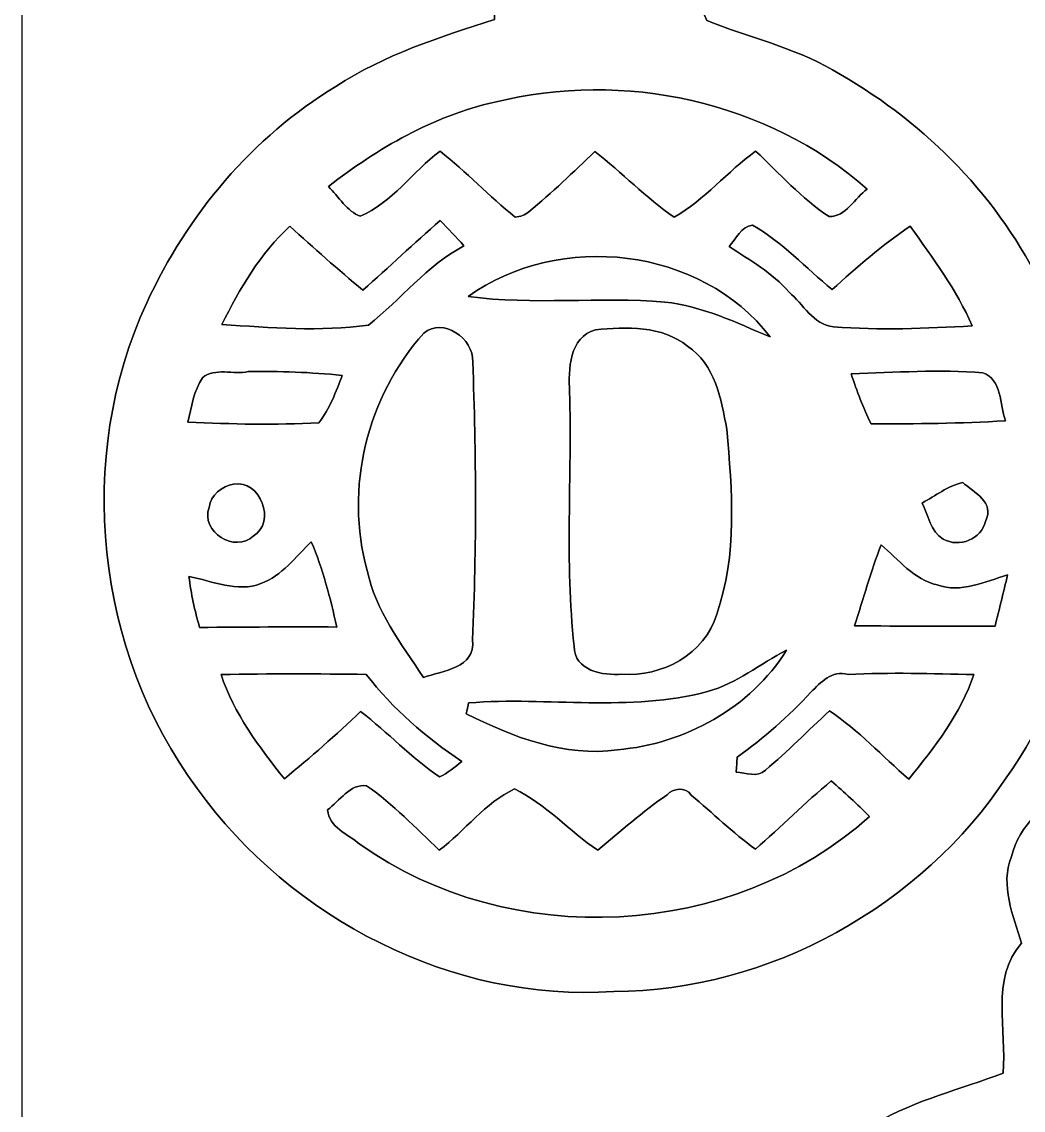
# Model space of a CAD drawing. Header units: centimetres. Extents: x -16.8 to 16.8, y -16.7 to 16.7.
# Drawn here: x -16.77 to -7.88, y -6.86 to 2.81 of the extents above; entities that cross this region are included whole.
import ezdxf

# ---------------------------------------------------------------- set-up
doc = ezdxf.new("R2010")
doc.units = ezdxf.units.CM
doc.header["$MEASUREMENT"] = 0
doc.layers.add('Layer 1', color=7, linetype='Continuous')

msp = doc.modelspace()

# ---------------------------------------------------------------- linework, layer by layer
at = {"layer": 'Layer 1', "color": 7}
for points, knots in [([(-16.77458, 16.66875), (-16.77458, 16.66875), (16.77458, 16.66875), (16.77458, 16.66875), (16.77458, 16.66875), (16.77458, 16.66875), (16.77458, -16.66875), (16.77458, -16.66875), (16.77458, -16.66875), (16.77458, -16.66875), (-16.77458, -16.66875), (-16.77458, -16.66875), (-16.77458, -16.66875), (-16.77458, -16.66875), (-16.77458, 16.66875), (-16.77458, 16.66875), (-16.77458, 16.66875), (-16.77458, 16.66875), (-16.77458, 16.66875), (-16.77458, 16.66875)], [0, 0, 0, 0, 0.1666667, 0.1666667, 0.1666667, 0.1666667, 0.3333333, 0.3333333, 0.3333333, 0.3333333, 0.5, 0.5, 0.5, 0.5, 0.6666667, 0.6666667, 0.6666667, 0.6666667, 1, 1, 1, 1]), ([(-12.3952, 4.98898), (-12.62415, 4.69759), (-12.55324, 4.28872), (-12.40649, 3.97475), (-12.40649, 3.97475), (-12.46999, 3.89855), (-12.57018, 3.83223), (-12.57265, 3.72322), (-12.57265, 3.72322), (-12.58711, 3.42653), (-12.58006, 3.12914), (-12.57794, 2.83175), (-12.57794, 2.83175), (-13.06195, 2.67264), (-13.55654, 2.52095), (-13.98446, 2.23591), (-13.98446, 2.23591), (-14.72671, 1.78929), (-15.3035, 1.09784), (-15.66474, 0.31503), (-15.66474, 0.31503), (-16.30327, -1.06504), (-16.12089, -2.77918), (-15.21707, -4.00015), (-15.21707, -4.00015), (-14.38275, -5.15726), (-12.95471, -5.90021), (-11.51749, -5.80178), (-11.51749, -5.80178), (-10.13284, -5.79755), (-8.79158, -5.04402), (-8.02711, -3.89714), (-8.02711, -3.89714), (-7.54274, -3.20957), (-7.28733, -2.37137), (-7.25981, -1.53353), (-7.25981, -1.53353), (-7.27639, -0.82903), (-7.4101, -0.11501), (-7.74418, 0.51118), (-7.74418, 0.51118), (-8.1407, 1.30704), (-8.80181, 1.95439), (-9.57615, 2.38301), (-9.57615, 2.38301), (-9.92434, 2.58692), (-10.32334, 2.67123), (-10.69199, 2.82187), (-10.69199, 2.82187), (-10.82252, 3.06458), (-10.69023, 3.37573), (-10.7255, 3.63855), (-10.7255, 3.63855), (-10.70998, 3.78037), (-10.82322, 3.88197), (-10.91212, 3.97439), (-10.91212, 3.97439), (-10.83098, 4.14055), (-10.77807, 4.31906), (-10.74843, 4.50144), (-10.74843, 4.50144), (-10.76537, 4.85458), (-10.97668, 5.20629), (-11.31888, 5.33224), (-11.31888, 5.33224), (-11.69741, 5.47264), (-12.18318, 5.35023), (-12.3952, 4.98898), (-12.3952, 4.98898), (-12.3952, 4.98898), (-12.3952, 4.98898), (-12.3952, 4.98898)], [0, 0, 0, 0, 0.0526316, 0.0526316, 0.0526316, 0.0526316, 0.1052632, 0.1052632, 0.1052632, 0.1052632, 0.1578947, 0.1578947, 0.1578947, 0.1578947, 0.2105263, 0.2105263, 0.2105263, 0.2105263, 0.2631579, 0.2631579, 0.2631579, 0.2631579, 0.3157895, 0.3157895, 0.3157895, 0.3157895, 0.3684211, 0.3684211, 0.3684211, 0.3684211, 0.4210526, 0.4210526, 0.4210526, 0.4210526, 0.4736842, 0.4736842, 0.4736842, 0.4736842, 0.5263158, 0.5263158, 0.5263158, 0.5263158, 0.5789474, 0.5789474, 0.5789474, 0.5789474, 0.6315789, 0.6315789, 0.6315789, 0.6315789, 0.6842105, 0.6842105, 0.6842105, 0.6842105, 0.7368421, 0.7368421, 0.7368421, 0.7368421, 0.7894737, 0.7894737, 0.7894737, 0.7894737, 0.8421053, 0.8421053, 0.8421053, 0.8421053, 0.8947368, 0.8947368, 0.8947368, 0.8947368, 1, 1, 1, 1]), ([(-12.57476, 2.09656), (-11.43212, 2.38125), (-10.15541, 2.10891), (-9.26712, 1.32397), (-9.26712, 1.32397), (-9.37754, 1.24742), (-9.45691, 1.07703), (-9.60649, 1.08021), (-9.60649, 1.08021), (-9.8492, 1.24354), (-10.04817, 1.46085), (-10.25807, 1.66264), (-10.25807, 1.66264), (-10.50854, 1.47849), (-10.7121, 1.23155), (-10.98127, 1.07421), (-10.98127, 1.07421), (-11.2328, 1.24707), (-11.44411, 1.47249), (-11.68576, 1.65876), (-11.68576, 1.65876), (-11.87662, 1.47602), (-12.06676, 1.29152), (-12.27102, 1.12324), (-12.27102, 1.12324), (-12.30489, 1.09396), (-12.34793, 1.07703), (-12.39238, 1.07633), (-12.39238, 1.07633), (-12.62451, 1.26012), (-12.82771, 1.47849), (-13.06089, 1.66158), (-13.06089, 1.66158), (-13.30254, 1.4792), (-13.48634, 1.20262), (-13.76998, 1.08409), (-13.76998, 1.08409), (-13.88286, 1.12466), (-13.96259, 1.25906), (-14.05184, 1.34867), (-14.05184, 1.34867), (-13.61228, 1.68734), (-13.12122, 1.97485), (-12.57476, 2.09656)], [0, 0, 0, 0, 0.0833333, 0.0833333, 0.0833333, 0.0833333, 0.1666667, 0.1666667, 0.1666667, 0.1666667, 0.25, 0.25, 0.25, 0.25, 0.3333333, 0.3333333, 0.3333333, 0.3333333, 0.4166667, 0.4166667, 0.4166667, 0.4166667, 0.5, 0.5, 0.5, 0.5, 0.5833333, 0.5833333, 0.5833333, 0.5833333, 0.6666667, 0.6666667, 0.6666667, 0.6666667, 0.75, 0.75, 0.75, 0.75, 0.8333333, 0.8333333, 0.8333333, 0.8333333, 1, 1, 1, 1]), ([(-13.05983, 1.04599), (-12.98893, 0.9719), (-12.91802, 0.89711), (-12.84817, 0.82127), (-12.84817, 0.82127), (-13.17731, 0.64382), (-13.40873, 0.34396), (-13.69624, 0.11748), (-13.69624, 0.11748), (-14.12487, 0.05786), (-14.56514, 0.09172), (-14.99764, 0.12312), (-14.99764, 0.12312), (-14.8403, 0.43956), (-14.65686, 0.75389), (-14.39404, 0.99448), (-14.39404, 0.99448), (-14.18167, 0.80116), (-13.96718, 0.6096), (-13.74493, 0.42686), (-13.74493, 0.42686), (-13.51598, 0.63253), (-13.28984, 0.84173), (-13.05983, 1.04599)], [0, 0, 0, 0, 0.1428571, 0.1428571, 0.1428571, 0.1428571, 0.2857143, 0.2857143, 0.2857143, 0.2857143, 0.4285714, 0.4285714, 0.4285714, 0.4285714, 0.5714286, 0.5714286, 0.5714286, 0.5714286, 0.7142857, 0.7142857, 0.7142857, 0.7142857, 1, 1, 1, 1]), ([(-10.49408, 0.81492), (-10.43376, 0.88406), (-10.38507, 0.99131), (-10.28559, 1.00506), (-10.28559, 1.00506), (-10.02206, 0.85266), (-9.81251, 0.62477), (-9.57862, 0.43251), (-9.57862, 0.43251), (-9.35743, 0.63147), (-9.13448, 0.82973), (-8.88612, 0.99448), (-8.88612, 0.99448), (-8.68504, 0.71155), (-8.47408, 0.42968), (-8.33438, 0.10971), (-8.33438, 0.10971), (-8.74466, 0.08608), (-9.15741, 0.06985), (-9.56733, 0.10195), (-9.56733, 0.10195), (-9.7476, 0.12206), (-9.83686, 0.30339), (-9.96139, 0.41063), (-9.96139, 0.41063), (-10.10991, 0.58103), (-10.30817, 0.69215), (-10.49408, 0.81492)], [0, 0, 0, 0, 0.125, 0.125, 0.125, 0.125, 0.25, 0.25, 0.25, 0.25, 0.375, 0.375, 0.375, 0.375, 0.5, 0.5, 0.5, 0.5, 0.625, 0.625, 0.625, 0.625, 0.75, 0.75, 0.75, 0.75, 1, 1, 1, 1]), ([(-12.81077, 0.37006), (-12.00221, 0.95215), (-10.74173, 0.81104), (-10.12966, 0.01164), (-10.12966, 0.01164), (-10.43234, 0.13864), (-10.73291, 0.2861), (-11.06382, 0.32138), (-11.06382, 0.32138), (-11.64484, 0.36795), (-12.23186, 0.29422), (-12.81077, 0.37006)], [0, 0, 0, 0, 0.25, 0.25, 0.25, 0.25, 0.5, 0.5, 0.5, 0.5, 1, 1, 1, 1]), ([(-13.20518, 0.04586), (-13.0362, 0.18909), (-12.75962, -0.00494), (-12.76985, -0.20849), (-12.76985, -0.20849), (-12.73986, -1.03082), (-12.73422, -1.85702), (-12.77303, -2.67899), (-12.77303, -2.67899), (-12.73881, -2.93335), (-13.04431, -2.95381), (-13.20765, -3.01272), (-13.20765, -3.01272), (-13.4045, -2.71533), (-13.6331, -2.42076), (-13.70683, -2.0641), (-13.70683, -2.0641), (-13.91179, -1.33279), (-13.70824, -0.51753), (-13.20518, 0.04586)], [0, 0, 0, 0, 0.1666667, 0.1666667, 0.1666667, 0.1666667, 0.3333333, 0.3333333, 0.3333333, 0.3333333, 0.5, 0.5, 0.5, 0.5, 0.6666667, 0.6666667, 0.6666667, 0.6666667, 1, 1, 1, 1]), ([(-11.68083, 0.07444), (-11.40601, 0.10442), (-11.09063, 0.11112), (-10.86203, -0.0702), (-10.86203, -0.0702), (-10.61932, -0.23142), (-10.56076, -0.54046), (-10.51525, -0.80786), (-10.51525, -0.80786), (-10.46515, -1.35079), (-10.42, -1.92687), (-10.60379, -2.45075), (-10.60379, -2.45075), (-10.70716, -2.80952), (-11.09063, -3.00955), (-11.44729, -2.98415), (-11.44729, -2.98415), (-11.61168, -2.99791), (-11.86991, -2.95487), (-11.86956, -2.73473), (-11.86956, -2.73473), (-11.95388, -1.98614), (-11.88791, -1.22802), (-11.91013, -0.47554), (-11.91013, -0.47554), (-11.92107, -0.28258), (-11.91331, 0.01129), (-11.68083, 0.07444)], [0, 0, 0, 0, 0.125, 0.125, 0.125, 0.125, 0.25, 0.25, 0.25, 0.25, 0.375, 0.375, 0.375, 0.375, 0.5, 0.5, 0.5, 0.5, 0.625, 0.625, 0.625, 0.625, 0.75, 0.75, 0.75, 0.75, 1, 1, 1, 1]), ([(-15.16944, -0.35101), (-15.06008, -0.25718), (-14.89146, -0.32703), (-14.76481, -0.29598), (-14.76481, -0.29598), (-14.48647, -0.2921), (-14.20707, -0.30198), (-13.92978, -0.32985), (-13.92978, -0.32985), (-13.98411, -0.4759), (-14.03914, -0.62583), (-14.13545, -0.75036), (-14.13545, -0.75036), (-14.52316, -0.77399), (-14.91192, -0.76129), (-15.29927, -0.74683), (-15.29927, -0.74683), (-15.26999, -0.61172), (-15.24741, -0.46849), (-15.16944, -0.35101)], [0, 0, 0, 0, 0.1666667, 0.1666667, 0.1666667, 0.1666667, 0.3333333, 0.3333333, 0.3333333, 0.3333333, 0.5, 0.5, 0.5, 0.5, 0.6666667, 0.6666667, 0.6666667, 0.6666667, 1, 1, 1, 1]), ([(-9.40858, -0.3175), (-9.01982, -0.30268), (-8.62859, -0.27623), (-8.24018, -0.30656), (-8.24018, -0.30656), (-8.0705, -0.36513), (-8.09166, -0.58879), (-8.04086, -0.73343), (-8.04086, -0.73343), (-8.43774, -0.75812), (-8.83567, -0.76024), (-9.23325, -0.76165), (-9.23325, -0.76165), (-9.30099, -0.61736), (-9.36202, -0.4699), (-9.40858, -0.3175)], [0, 0, 0, 0, 0.2, 0.2, 0.2, 0.2, 0.4, 0.4, 0.4, 0.4, 0.6, 0.6, 0.6, 0.6, 1, 1, 1, 1]), ([(-14.89322, -1.29752), (-14.65827, -1.25166), (-14.5094, -1.63513), (-14.71859, -1.75683), (-14.71859, -1.75683), (-14.87981, -1.911), (-15.18955, -1.72085), (-15.11194, -1.50283), (-15.11194, -1.50283), (-15.09642, -1.39347), (-14.9987, -1.3141), (-14.89322, -1.29752)], [0, 0, 0, 0, 0.25, 0.25, 0.25, 0.25, 0.5, 0.5, 0.5, 0.5, 1, 1, 1, 1]), ([(-8.77993, -1.46368), (-8.66105, -1.40123), (-8.55239, -1.31022), (-8.41869, -1.28199), (-8.41869, -1.28199), (-8.31991, -1.37125), (-8.13294, -1.45486), (-8.2169, -1.62701), (-8.2169, -1.62701), (-8.24971, -1.78506), (-8.45432, -1.86478), (-8.5919, -1.784), (-8.5919, -1.784), (-8.70691, -1.7205), (-8.72314, -1.56563), (-8.77993, -1.46368)], [0, 0, 0, 0, 0.2, 0.2, 0.2, 0.2, 0.4, 0.4, 0.4, 0.4, 0.6, 0.6, 0.6, 0.6, 1, 1, 1, 1]), ([(-14.65051, -2.17981), (-14.46565, -2.10749), (-14.34112, -1.94275), (-14.20354, -1.80763), (-14.20354, -1.80763), (-14.10123, -2.05105), (-14.03421, -2.30787), (-13.97776, -2.5654), (-13.97776, -2.5654), (-14.38381, -2.56046), (-14.7895, -2.56752), (-15.19555, -2.56822), (-15.19555, -2.56822), (-15.24, -2.42041), (-15.2714, -2.26907), (-15.28974, -2.11596), (-15.28974, -2.11596), (-15.0809, -2.15865), (-14.86112, -2.25919), (-14.65051, -2.17981)], [0, 0, 0, 0, 0.1666667, 0.1666667, 0.1666667, 0.1666667, 0.3333333, 0.3333333, 0.3333333, 0.3333333, 0.5, 0.5, 0.5, 0.5, 0.6666667, 0.6666667, 0.6666667, 0.6666667, 1, 1, 1, 1]), ([(-9.37895, -2.55411), (-9.30275, -2.31387), (-9.23396, -2.07151), (-9.144, -1.83656), (-9.144, -1.83656), (-8.98807, -1.96321), (-8.85366, -2.1463), (-8.64623, -2.19075), (-8.64623, -2.19075), (-8.43421, -2.2666), (-8.22184, -2.16218), (-8.02076, -2.10256), (-8.02076, -2.10256), (-8.05709, -2.2546), (-8.09519, -2.40559), (-8.13188, -2.55799), (-8.13188, -2.55799), (-8.54745, -2.55799), (-8.96338, -2.55764), (-9.37895, -2.55411)], [0, 0, 0, 0, 0.1666667, 0.1666667, 0.1666667, 0.1666667, 0.3333333, 0.3333333, 0.3333333, 0.3333333, 0.5, 0.5, 0.5, 0.5, 0.6666667, 0.6666667, 0.6666667, 0.6666667, 1, 1, 1, 1]), ([(-10.68458, -3.13866), (-10.42741, -3.06599), (-10.2175, -2.89278), (-9.98396, -2.77036), (-9.98396, -2.77036), (-10.30217, -3.28507), (-10.88778, -3.60327), (-11.48398, -3.65548), (-11.48398, -3.65548), (-11.95317, -3.72286), (-12.41566, -3.54224), (-12.82735, -3.33481), (-12.82735, -3.33481), (-12.82206, -3.31082), (-12.81183, -3.26284), (-12.80654, -3.23885), (-12.80654, -3.23885), (-12.10134, -3.18347), (-11.37673, -3.32317), (-10.68458, -3.13866)], [0, 0, 0, 0, 0.1666667, 0.1666667, 0.1666667, 0.1666667, 0.3333333, 0.3333333, 0.3333333, 0.3333333, 0.5, 0.5, 0.5, 0.5, 0.6666667, 0.6666667, 0.6666667, 0.6666667, 1, 1, 1, 1]), ([(-15.00434, -2.98732), (-14.57466, -2.97921), (-14.14498, -2.97956), (-13.71529, -2.98626), (-13.71529, -2.98626), (-13.48034, -3.29318), (-13.18578, -3.54295), (-12.86757, -3.75955), (-12.86757, -3.75955), (-12.93072, -3.80929), (-12.99175, -3.86327), (-13.06513, -3.89714), (-13.06513, -3.89714), (-13.3163, -3.72674), (-13.52479, -3.50061), (-13.76539, -3.31611), (-13.76539, -3.31611), (-13.98411, -3.52284), (-14.20954, -3.72286), (-14.44308, -3.91231), (-14.44308, -3.91231), (-14.66779, -3.62938), (-14.89146, -3.33516), (-15.00434, -2.98732)], [0, 0, 0, 0, 0.1428571, 0.1428571, 0.1428571, 0.1428571, 0.2857143, 0.2857143, 0.2857143, 0.2857143, 0.4285714, 0.4285714, 0.4285714, 0.4285714, 0.5714286, 0.5714286, 0.5714286, 0.5714286, 0.7142857, 0.7142857, 0.7142857, 0.7142857, 1, 1, 1, 1]), ([(-9.76736, -3.14396), (-9.67952, -3.05576), (-9.58321, -2.94569), (-9.43681, -2.98697), (-9.43681, -2.98697), (-9.06463, -2.96721), (-8.69174, -2.97956), (-8.31921, -2.98697), (-8.31921, -2.98697), (-8.44021, -3.33516), (-8.66634, -3.63361), (-8.89917, -3.91513), (-8.89917, -3.91513), (-9.13377, -3.71334), (-9.34438, -3.48192), (-9.60296, -3.31047), (-9.60296, -3.31047), (-9.79276, -3.48509), (-9.97338, -3.67065), (-10.17164, -3.83575), (-10.17164, -3.83575), (-10.2429, -3.90454), (-10.34521, -3.86115), (-10.43058, -3.85445), (-10.43058, -3.85445), (-10.42846, -3.82129), (-10.42458, -3.75461), (-10.42282, -3.7211), (-10.42282, -3.7211), (-10.18328, -3.55424), (-9.96703, -3.35668), (-9.76736, -3.14396)], [0, 0, 0, 0, 0.1111111, 0.1111111, 0.1111111, 0.1111111, 0.2222222, 0.2222222, 0.2222222, 0.2222222, 0.3333333, 0.3333333, 0.3333333, 0.3333333, 0.4444444, 0.4444444, 0.4444444, 0.4444444, 0.5555556, 0.5555556, 0.5555556, 0.5555556, 0.6666667, 0.6666667, 0.6666667, 0.6666667, 0.7777778, 0.7777778, 0.7777778, 0.7777778, 1, 1, 1, 1]), ([(-7.98759, -4.60446), (-8.08849, -4.85987), (-7.97066, -5.12586), (-7.89764, -5.37316), (-7.89764, -5.37316), (-8.17492, -5.69277), (-8.02534, -6.14433), (-8.06097, -6.52745), (-8.06097, -6.52745), (-8.43739, -6.67138), (-8.83638, -6.76592), (-9.18774, -6.96983), (-9.18774, -6.96983), (-10.01607, -7.39669), (-10.68423, -8.10966), (-11.0931, -8.94327), (-11.0931, -8.94327), (-11.74926, -10.25701), (-11.64167, -11.91013), (-10.85144, -13.14344), (-10.85144, -13.14344), (-10.34697, -13.95377), (-9.55287, -14.57184), (-8.66634, -14.91439), (-8.66634, -14.91439), (-7.4736, -15.37194), (-6.09812, -15.23718), (-4.98546, -14.62758), (-4.98546, -14.62758), (-3.61985, -13.8617), (-2.68499, -12.32288), (-2.76437, -10.74173), (-2.76437, -10.74173), (-2.75061, -9.23219), (-3.64419, -7.76852), (-4.96041, -7.04356), (-4.96041, -7.04356), (-5.32024, -6.82625), (-5.72311, -6.70172), (-6.11928, -6.57119), (-6.11928, -6.57119), (-6.24628, -6.53521), (-6.20642, -6.35035), (-6.22088, -6.26322), (-6.22088, -6.26322), (-6.25651, -5.95806), (-6.16091, -5.59752), (-6.38351, -5.3467), (-6.38351, -5.3467), (-6.15421, -4.959), (-6.21277, -4.39773), (-6.61458, -4.14514), (-6.61458, -4.14514), (-7.06684, -3.77684), (-7.84613, -4.04319), (-7.98759, -4.60446), (-7.98759, -4.60446), (-7.98759, -4.60446), (-7.98759, -4.60446), (-7.98759, -4.60446)], [0, 0, 0, 0, 0.0625, 0.0625, 0.0625, 0.0625, 0.125, 0.125, 0.125, 0.125, 0.1875, 0.1875, 0.1875, 0.1875, 0.25, 0.25, 0.25, 0.25, 0.3125, 0.3125, 0.3125, 0.3125, 0.375, 0.375, 0.375, 0.375, 0.4375, 0.4375, 0.4375, 0.4375, 0.5, 0.5, 0.5, 0.5, 0.5625, 0.5625, 0.5625, 0.5625, 0.625, 0.625, 0.625, 0.625, 0.6875, 0.6875, 0.6875, 0.6875, 0.75, 0.75, 0.75, 0.75, 0.8125, 0.8125, 0.8125, 0.8125, 0.875, 0.875, 0.875, 0.875, 1, 1, 1, 1]), ([(-9.58603, -3.93241), (-9.47067, -4.03437), (-9.35531, -4.13773), (-9.24631, -4.2478), (-9.24631, -4.2478), (-10.46409, -5.34564), (-12.44141, -5.4416), (-13.77315, -4.49404), (-13.77315, -4.49404), (-13.87475, -4.40796), (-14.04867, -4.34411), (-14.05925, -4.18994), (-14.05925, -4.18994), (-13.95554, -4.11092), (-13.85782, -3.9557), (-13.71318, -3.97439), (-13.71318, -3.97439), (-13.47646, -4.13949), (-13.27644, -4.3501), (-13.06689, -4.54731), (-13.06689, -4.54731), (-12.83758, -4.37621), (-12.66225, -4.12574), (-12.39979, -4.00368), (-12.39979, -4.00368), (-12.12286, -4.13491), (-11.91436, -4.37833), (-11.66001, -4.54766), (-11.66001, -4.54766), (-11.45787, -4.38009), (-11.26278, -4.20335), (-11.04512, -4.05589), (-11.04512, -4.05589), (-10.98903, -3.99909), (-10.88178, -3.97969), (-10.83063, -4.05765), (-10.83063, -4.05765), (-10.64048, -4.21852), (-10.46092, -4.39208), (-10.25948, -4.53919), (-10.25948, -4.53919), (-10.03476, -4.33705), (-9.81851, -4.12574), (-9.58603, -3.93241)], [0, 0, 0, 0, 0.0833333, 0.0833333, 0.0833333, 0.0833333, 0.1666667, 0.1666667, 0.1666667, 0.1666667, 0.25, 0.25, 0.25, 0.25, 0.3333333, 0.3333333, 0.3333333, 0.3333333, 0.4166667, 0.4166667, 0.4166667, 0.4166667, 0.5, 0.5, 0.5, 0.5, 0.5833333, 0.5833333, 0.5833333, 0.5833333, 0.6666667, 0.6666667, 0.6666667, 0.6666667, 0.75, 0.75, 0.75, 0.75, 0.8333333, 0.8333333, 0.8333333, 0.8333333, 1, 1, 1, 1])]:
    msp.add_open_spline(points, degree=3, knots=knots, dxfattribs=at)
at = {"layer": 'Layer 1', "color": 250}
for points, knots in [([(-12.3952, 4.98898), (-12.18318, 5.35023), (-11.69741, 5.47264), (-11.31888, 5.33224), (-11.31888, 5.33224), (-10.97668, 5.20629), (-10.76537, 4.85458), (-10.74843, 4.50144), (-10.74843, 4.50144), (-10.77807, 4.31906), (-10.83098, 4.14055), (-10.91212, 3.97439), (-10.91212, 3.97439), (-10.82322, 3.88197), (-10.70998, 3.78037), (-10.7255, 3.63855), (-10.7255, 3.63855), (-10.69023, 3.37573), (-10.82252, 3.06458), (-10.69199, 2.82187), (-10.69199, 2.82187), (-10.32334, 2.67123), (-9.92434, 2.58692), (-9.57615, 2.38301), (-9.57615, 2.38301), (-8.80181, 1.95439), (-8.1407, 1.30704), (-7.74418, 0.51118), (-7.74418, 0.51118), (-7.4101, -0.11501), (-7.27639, -0.82903), (-7.25981, -1.53353), (-7.25981, -1.53353), (-7.28733, -2.37137), (-7.54274, -3.20957), (-8.02711, -3.89714), (-8.02711, -3.89714), (-8.79158, -5.04402), (-10.13284, -5.79755), (-11.51749, -5.80178), (-11.51749, -5.80178), (-12.95471, -5.90021), (-14.38275, -5.15726), (-15.21707, -4.00015), (-15.21707, -4.00015), (-16.12089, -2.77918), (-16.30327, -1.06504), (-15.66474, 0.31503), (-15.66474, 0.31503), (-15.3035, 1.09784), (-14.72671, 1.78929), (-13.98446, 2.23591), (-13.98446, 2.23591), (-13.55654, 2.52095), (-13.06195, 2.67264), (-12.57794, 2.83175), (-12.57794, 2.83175), (-12.58006, 3.12914), (-12.58711, 3.42653), (-12.57265, 3.72322), (-12.57265, 3.72322), (-12.57018, 3.83223), (-12.46999, 3.89855), (-12.40649, 3.97475), (-12.40649, 3.97475), (-12.55324, 4.28872), (-12.62415, 4.69759), (-12.3952, 4.98898), (-12.3952, 4.98898), (-12.3952, 4.98898), (-12.3952, 4.98898), (-12.3952, 4.98898)], [0, 0, 0, 0, 0.0526316, 0.0526316, 0.0526316, 0.0526316, 0.1052632, 0.1052632, 0.1052632, 0.1052632, 0.1578947, 0.1578947, 0.1578947, 0.1578947, 0.2105263, 0.2105263, 0.2105263, 0.2105263, 0.2631579, 0.2631579, 0.2631579, 0.2631579, 0.3157895, 0.3157895, 0.3157895, 0.3157895, 0.3684211, 0.3684211, 0.3684211, 0.3684211, 0.4210526, 0.4210526, 0.4210526, 0.4210526, 0.4736842, 0.4736842, 0.4736842, 0.4736842, 0.5263158, 0.5263158, 0.5263158, 0.5263158, 0.5789474, 0.5789474, 0.5789474, 0.5789474, 0.6315789, 0.6315789, 0.6315789, 0.6315789, 0.6842105, 0.6842105, 0.6842105, 0.6842105, 0.7368421, 0.7368421, 0.7368421, 0.7368421, 0.7894737, 0.7894737, 0.7894737, 0.7894737, 0.8421053, 0.8421053, 0.8421053, 0.8421053, 0.8947368, 0.8947368, 0.8947368, 0.8947368, 1, 1, 1, 1]), ([(-12.57476, 2.09656), (-13.12122, 1.97485), (-13.61228, 1.68734), (-14.05184, 1.34867), (-14.05184, 1.34867), (-13.96259, 1.25906), (-13.88286, 1.12466), (-13.76998, 1.08409), (-13.76998, 1.08409), (-13.48634, 1.20262), (-13.30254, 1.4792), (-13.06089, 1.66158), (-13.06089, 1.66158), (-12.82771, 1.47849), (-12.62451, 1.26012), (-12.39238, 1.07633), (-12.39238, 1.07633), (-12.34793, 1.07703), (-12.30489, 1.09396), (-12.27102, 1.12324), (-12.27102, 1.12324), (-12.06676, 1.29152), (-11.87662, 1.47602), (-11.68576, 1.65876), (-11.68576, 1.65876), (-11.44411, 1.47249), (-11.2328, 1.24707), (-10.98127, 1.07421), (-10.98127, 1.07421), (-10.7121, 1.23155), (-10.50854, 1.47849), (-10.25807, 1.66264), (-10.25807, 1.66264), (-10.04817, 1.46085), (-9.8492, 1.24354), (-9.60649, 1.08021), (-9.60649, 1.08021), (-9.45691, 1.07703), (-9.37754, 1.24742), (-9.26712, 1.32397), (-9.26712, 1.32397), (-10.15541, 2.10891), (-11.43212, 2.38125), (-12.57476, 2.09656), (-12.57476, 2.09656), (-12.57476, 2.09656), (-12.57476, 2.09656), (-12.57476, 2.09656)], [0, 0, 0, 0, 0.0769231, 0.0769231, 0.0769231, 0.0769231, 0.1538462, 0.1538462, 0.1538462, 0.1538462, 0.2307692, 0.2307692, 0.2307692, 0.2307692, 0.3076923, 0.3076923, 0.3076923, 0.3076923, 0.3846154, 0.3846154, 0.3846154, 0.3846154, 0.4615385, 0.4615385, 0.4615385, 0.4615385, 0.5384615, 0.5384615, 0.5384615, 0.5384615, 0.6153846, 0.6153846, 0.6153846, 0.6153846, 0.6923077, 0.6923077, 0.6923077, 0.6923077, 0.7692308, 0.7692308, 0.7692308, 0.7692308, 0.8461538, 0.8461538, 0.8461538, 0.8461538, 1, 1, 1, 1]), ([(-13.05983, 1.04599), (-13.28984, 0.84173), (-13.51598, 0.63253), (-13.74493, 0.42686), (-13.74493, 0.42686), (-13.96718, 0.6096), (-14.18167, 0.80116), (-14.39404, 0.99448), (-14.39404, 0.99448), (-14.65686, 0.75389), (-14.8403, 0.43956), (-14.99764, 0.12312), (-14.99764, 0.12312), (-14.56514, 0.09172), (-14.12487, 0.05786), (-13.69624, 0.11748), (-13.69624, 0.11748), (-13.40873, 0.34396), (-13.17731, 0.64382), (-12.84817, 0.82127), (-12.84817, 0.82127), (-12.91802, 0.89711), (-12.98893, 0.9719), (-13.05983, 1.04599), (-13.05983, 1.04599), (-13.05983, 1.04599), (-13.05983, 1.04599), (-13.05983, 1.04599)], [0, 0, 0, 0, 0.125, 0.125, 0.125, 0.125, 0.25, 0.25, 0.25, 0.25, 0.375, 0.375, 0.375, 0.375, 0.5, 0.5, 0.5, 0.5, 0.625, 0.625, 0.625, 0.625, 0.75, 0.75, 0.75, 0.75, 1, 1, 1, 1]), ([(-10.49408, 0.81492), (-10.30817, 0.69215), (-10.10991, 0.58103), (-9.96139, 0.41063), (-9.96139, 0.41063), (-9.83686, 0.30339), (-9.7476, 0.12206), (-9.56733, 0.10195), (-9.56733, 0.10195), (-9.15741, 0.06985), (-8.74466, 0.08608), (-8.33438, 0.10971), (-8.33438, 0.10971), (-8.47408, 0.42968), (-8.68504, 0.71155), (-8.88612, 0.99448), (-8.88612, 0.99448), (-9.13448, 0.82973), (-9.35743, 0.63147), (-9.57862, 0.43251), (-9.57862, 0.43251), (-9.81251, 0.62477), (-10.02206, 0.85266), (-10.28559, 1.00506), (-10.28559, 1.00506), (-10.38507, 0.99131), (-10.43376, 0.88406), (-10.49408, 0.81492), (-10.49408, 0.81492), (-10.49408, 0.81492), (-10.49408, 0.81492), (-10.49408, 0.81492)], [0, 0, 0, 0, 0.1111111, 0.1111111, 0.1111111, 0.1111111, 0.2222222, 0.2222222, 0.2222222, 0.2222222, 0.3333333, 0.3333333, 0.3333333, 0.3333333, 0.4444444, 0.4444444, 0.4444444, 0.4444444, 0.5555556, 0.5555556, 0.5555556, 0.5555556, 0.6666667, 0.6666667, 0.6666667, 0.6666667, 0.7777778, 0.7777778, 0.7777778, 0.7777778, 1, 1, 1, 1]), ([(-12.81077, 0.37006), (-12.23186, 0.29422), (-11.64484, 0.36795), (-11.06382, 0.32138), (-11.06382, 0.32138), (-10.73291, 0.2861), (-10.43234, 0.13864), (-10.12966, 0.01164), (-10.12966, 0.01164), (-10.74173, 0.81104), (-12.00221, 0.95215), (-12.81077, 0.37006), (-12.81077, 0.37006), (-12.81077, 0.37006), (-12.81077, 0.37006), (-12.81077, 0.37006)], [0, 0, 0, 0, 0.2, 0.2, 0.2, 0.2, 0.4, 0.4, 0.4, 0.4, 0.6, 0.6, 0.6, 0.6, 1, 1, 1, 1]), ([(-13.20518, 0.04586), (-13.70824, -0.51753), (-13.91179, -1.33279), (-13.70683, -2.0641), (-13.70683, -2.0641), (-13.6331, -2.42076), (-13.4045, -2.71533), (-13.20765, -3.01272), (-13.20765, -3.01272), (-13.04431, -2.95381), (-12.73881, -2.93335), (-12.77303, -2.67899), (-12.77303, -2.67899), (-12.73422, -1.85702), (-12.73986, -1.03082), (-12.76985, -0.20849), (-12.76985, -0.20849), (-12.75962, -0.00494), (-13.0362, 0.18909), (-13.20518, 0.04586), (-13.20518, 0.04586), (-13.20518, 0.04586), (-13.20518, 0.04586), (-13.20518, 0.04586)], [0, 0, 0, 0, 0.1428571, 0.1428571, 0.1428571, 0.1428571, 0.2857143, 0.2857143, 0.2857143, 0.2857143, 0.4285714, 0.4285714, 0.4285714, 0.4285714, 0.5714286, 0.5714286, 0.5714286, 0.5714286, 0.7142857, 0.7142857, 0.7142857, 0.7142857, 1, 1, 1, 1]), ([(-11.68083, 0.07444), (-11.91331, 0.01129), (-11.92107, -0.28258), (-11.91013, -0.47554), (-11.91013, -0.47554), (-11.88791, -1.22802), (-11.95388, -1.98614), (-11.86956, -2.73473), (-11.86956, -2.73473), (-11.86991, -2.95487), (-11.61168, -2.99791), (-11.44729, -2.98415), (-11.44729, -2.98415), (-11.09063, -3.00955), (-10.70716, -2.80952), (-10.60379, -2.45075), (-10.60379, -2.45075), (-10.42, -1.92687), (-10.46515, -1.35079), (-10.51525, -0.80786), (-10.51525, -0.80786), (-10.56076, -0.54046), (-10.61932, -0.23142), (-10.86203, -0.0702), (-10.86203, -0.0702), (-11.09063, 0.11112), (-11.40601, 0.10442), (-11.68083, 0.07444), (-11.68083, 0.07444), (-11.68083, 0.07444), (-11.68083, 0.07444), (-11.68083, 0.07444)], [0, 0, 0, 0, 0.1111111, 0.1111111, 0.1111111, 0.1111111, 0.2222222, 0.2222222, 0.2222222, 0.2222222, 0.3333333, 0.3333333, 0.3333333, 0.3333333, 0.4444444, 0.4444444, 0.4444444, 0.4444444, 0.5555556, 0.5555556, 0.5555556, 0.5555556, 0.6666667, 0.6666667, 0.6666667, 0.6666667, 0.7777778, 0.7777778, 0.7777778, 0.7777778, 1, 1, 1, 1]), ([(-15.16944, -0.35101), (-15.24741, -0.46849), (-15.26999, -0.61172), (-15.29927, -0.74683), (-15.29927, -0.74683), (-14.91192, -0.76129), (-14.52316, -0.77399), (-14.13545, -0.75036), (-14.13545, -0.75036), (-14.03914, -0.62583), (-13.98411, -0.4759), (-13.92978, -0.32985), (-13.92978, -0.32985), (-14.20707, -0.30198), (-14.48647, -0.2921), (-14.76481, -0.29598), (-14.76481, -0.29598), (-14.89146, -0.32703), (-15.06008, -0.25718), (-15.16944, -0.35101), (-15.16944, -0.35101), (-15.16944, -0.35101), (-15.16944, -0.35101), (-15.16944, -0.35101)], [0, 0, 0, 0, 0.1428571, 0.1428571, 0.1428571, 0.1428571, 0.2857143, 0.2857143, 0.2857143, 0.2857143, 0.4285714, 0.4285714, 0.4285714, 0.4285714, 0.5714286, 0.5714286, 0.5714286, 0.5714286, 0.7142857, 0.7142857, 0.7142857, 0.7142857, 1, 1, 1, 1]), ([(-9.40858, -0.3175), (-9.36202, -0.4699), (-9.30099, -0.61736), (-9.23325, -0.76165), (-9.23325, -0.76165), (-8.83567, -0.76024), (-8.43774, -0.75812), (-8.04086, -0.73343), (-8.04086, -0.73343), (-8.09166, -0.58879), (-8.0705, -0.36513), (-8.24018, -0.30656), (-8.24018, -0.30656), (-8.62859, -0.27623), (-9.01982, -0.30268), (-9.40858, -0.3175), (-9.40858, -0.3175), (-9.40858, -0.3175), (-9.40858, -0.3175), (-9.40858, -0.3175)], [0, 0, 0, 0, 0.1666667, 0.1666667, 0.1666667, 0.1666667, 0.3333333, 0.3333333, 0.3333333, 0.3333333, 0.5, 0.5, 0.5, 0.5, 0.6666667, 0.6666667, 0.6666667, 0.6666667, 1, 1, 1, 1]), ([(-14.89322, -1.29752), (-14.9987, -1.3141), (-15.09642, -1.39347), (-15.11194, -1.50283), (-15.11194, -1.50283), (-15.18955, -1.72085), (-14.87981, -1.911), (-14.71859, -1.75683), (-14.71859, -1.75683), (-14.5094, -1.63513), (-14.65827, -1.25166), (-14.89322, -1.29752), (-14.89322, -1.29752), (-14.89322, -1.29752), (-14.89322, -1.29752), (-14.89322, -1.29752)], [0, 0, 0, 0, 0.2, 0.2, 0.2, 0.2, 0.4, 0.4, 0.4, 0.4, 0.6, 0.6, 0.6, 0.6, 1, 1, 1, 1]), ([(-8.77993, -1.46368), (-8.72314, -1.56563), (-8.70691, -1.7205), (-8.5919, -1.784), (-8.5919, -1.784), (-8.45432, -1.86478), (-8.24971, -1.78506), (-8.2169, -1.62701), (-8.2169, -1.62701), (-8.13294, -1.45486), (-8.31991, -1.37125), (-8.41869, -1.28199), (-8.41869, -1.28199), (-8.55239, -1.31022), (-8.66105, -1.40123), (-8.77993, -1.46368), (-8.77993, -1.46368), (-8.77993, -1.46368), (-8.77993, -1.46368), (-8.77993, -1.46368)], [0, 0, 0, 0, 0.1666667, 0.1666667, 0.1666667, 0.1666667, 0.3333333, 0.3333333, 0.3333333, 0.3333333, 0.5, 0.5, 0.5, 0.5, 0.6666667, 0.6666667, 0.6666667, 0.6666667, 1, 1, 1, 1]), ([(-14.65051, -2.17981), (-14.86112, -2.25919), (-15.0809, -2.15865), (-15.28974, -2.11596), (-15.28974, -2.11596), (-15.2714, -2.26907), (-15.24, -2.42041), (-15.19555, -2.56822), (-15.19555, -2.56822), (-14.7895, -2.56752), (-14.38381, -2.56046), (-13.97776, -2.5654), (-13.97776, -2.5654), (-14.03421, -2.30787), (-14.10123, -2.05105), (-14.20354, -1.80763), (-14.20354, -1.80763), (-14.34112, -1.94275), (-14.46565, -2.10749), (-14.65051, -2.17981), (-14.65051, -2.17981), (-14.65051, -2.17981), (-14.65051, -2.17981), (-14.65051, -2.17981)], [0, 0, 0, 0, 0.1428571, 0.1428571, 0.1428571, 0.1428571, 0.2857143, 0.2857143, 0.2857143, 0.2857143, 0.4285714, 0.4285714, 0.4285714, 0.4285714, 0.5714286, 0.5714286, 0.5714286, 0.5714286, 0.7142857, 0.7142857, 0.7142857, 0.7142857, 1, 1, 1, 1]), ([(-9.37895, -2.55411), (-8.96338, -2.55764), (-8.54745, -2.55799), (-8.13188, -2.55799), (-8.13188, -2.55799), (-8.09519, -2.40559), (-8.05709, -2.2546), (-8.02076, -2.10256), (-8.02076, -2.10256), (-8.22184, -2.16218), (-8.43421, -2.2666), (-8.64623, -2.19075), (-8.64623, -2.19075), (-8.85366, -2.1463), (-8.98807, -1.96321), (-9.144, -1.83656), (-9.144, -1.83656), (-9.23396, -2.07151), (-9.30275, -2.31387), (-9.37895, -2.55411), (-9.37895, -2.55411), (-9.37895, -2.55411), (-9.37895, -2.55411), (-9.37895, -2.55411)], [0, 0, 0, 0, 0.1428571, 0.1428571, 0.1428571, 0.1428571, 0.2857143, 0.2857143, 0.2857143, 0.2857143, 0.4285714, 0.4285714, 0.4285714, 0.4285714, 0.5714286, 0.5714286, 0.5714286, 0.5714286, 0.7142857, 0.7142857, 0.7142857, 0.7142857, 1, 1, 1, 1]), ([(-10.68458, -3.13866), (-11.37673, -3.32317), (-12.10134, -3.18347), (-12.80654, -3.23885), (-12.80654, -3.23885), (-12.81183, -3.26284), (-12.82206, -3.31082), (-12.82735, -3.33481), (-12.82735, -3.33481), (-12.41566, -3.54224), (-11.95317, -3.72286), (-11.48398, -3.65548), (-11.48398, -3.65548), (-10.88778, -3.60327), (-10.30217, -3.28507), (-9.98396, -2.77036), (-9.98396, -2.77036), (-10.2175, -2.89278), (-10.42741, -3.06599), (-10.68458, -3.13866), (-10.68458, -3.13866), (-10.68458, -3.13866), (-10.68458, -3.13866), (-10.68458, -3.13866)], [0, 0, 0, 0, 0.1428571, 0.1428571, 0.1428571, 0.1428571, 0.2857143, 0.2857143, 0.2857143, 0.2857143, 0.4285714, 0.4285714, 0.4285714, 0.4285714, 0.5714286, 0.5714286, 0.5714286, 0.5714286, 0.7142857, 0.7142857, 0.7142857, 0.7142857, 1, 1, 1, 1]), ([(-15.00434, -2.98732), (-14.89146, -3.33516), (-14.66779, -3.62938), (-14.44308, -3.91231), (-14.44308, -3.91231), (-14.20954, -3.72286), (-13.98411, -3.52284), (-13.76539, -3.31611), (-13.76539, -3.31611), (-13.52479, -3.50061), (-13.3163, -3.72674), (-13.06513, -3.89714), (-13.06513, -3.89714), (-12.99175, -3.86327), (-12.93072, -3.80929), (-12.86757, -3.75955), (-12.86757, -3.75955), (-13.18578, -3.54295), (-13.48034, -3.29318), (-13.71529, -2.98626), (-13.71529, -2.98626), (-14.14498, -2.97956), (-14.57466, -2.97921), (-15.00434, -2.98732), (-15.00434, -2.98732), (-15.00434, -2.98732), (-15.00434, -2.98732), (-15.00434, -2.98732)], [0, 0, 0, 0, 0.125, 0.125, 0.125, 0.125, 0.25, 0.25, 0.25, 0.25, 0.375, 0.375, 0.375, 0.375, 0.5, 0.5, 0.5, 0.5, 0.625, 0.625, 0.625, 0.625, 0.75, 0.75, 0.75, 0.75, 1, 1, 1, 1]), ([(-9.76736, -3.14396), (-9.96703, -3.35668), (-10.18328, -3.55424), (-10.42282, -3.7211), (-10.42282, -3.7211), (-10.42458, -3.75461), (-10.42846, -3.82129), (-10.43058, -3.85445), (-10.43058, -3.85445), (-10.34521, -3.86115), (-10.2429, -3.90454), (-10.17164, -3.83575), (-10.17164, -3.83575), (-9.97338, -3.67065), (-9.79276, -3.48509), (-9.60296, -3.31047), (-9.60296, -3.31047), (-9.34438, -3.48192), (-9.13377, -3.71334), (-8.89917, -3.91513), (-8.89917, -3.91513), (-8.66634, -3.63361), (-8.44021, -3.33516), (-8.31921, -2.98697), (-8.31921, -2.98697), (-8.69174, -2.97956), (-9.06463, -2.96721), (-9.43681, -2.98697), (-9.43681, -2.98697), (-9.58321, -2.94569), (-9.67952, -3.05576), (-9.76736, -3.14396), (-9.76736, -3.14396), (-9.76736, -3.14396), (-9.76736, -3.14396), (-9.76736, -3.14396)], [0, 0, 0, 0, 0.1, 0.1, 0.1, 0.1, 0.2, 0.2, 0.2, 0.2, 0.3, 0.3, 0.3, 0.3, 0.4, 0.4, 0.4, 0.4, 0.5, 0.5, 0.5, 0.5, 0.6, 0.6, 0.6, 0.6, 0.7, 0.7, 0.7, 0.7, 0.8, 0.8, 0.8, 0.8, 1, 1, 1, 1]), ([(-7.98759, -4.60446), (-7.84613, -4.04319), (-7.06684, -3.77684), (-6.61458, -4.14514), (-6.61458, -4.14514), (-6.21277, -4.39773), (-6.15421, -4.959), (-6.38351, -5.3467), (-6.38351, -5.3467), (-6.16091, -5.59752), (-6.25651, -5.95806), (-6.22088, -6.26322), (-6.22088, -6.26322), (-6.20642, -6.35035), (-6.24628, -6.53521), (-6.11928, -6.57119), (-6.11928, -6.57119), (-5.72311, -6.70172), (-5.32024, -6.82625), (-4.96041, -7.04356), (-4.96041, -7.04356), (-3.64419, -7.76852), (-2.75061, -9.23219), (-2.76437, -10.74173), (-2.76437, -10.74173), (-2.68499, -12.32288), (-3.61985, -13.8617), (-4.98546, -14.62758), (-4.98546, -14.62758), (-6.09812, -15.23718), (-7.4736, -15.37194), (-8.66634, -14.91439), (-8.66634, -14.91439), (-9.55287, -14.57184), (-10.34697, -13.95377), (-10.85144, -13.14344), (-10.85144, -13.14344), (-11.64167, -11.91013), (-11.74926, -10.25701), (-11.0931, -8.94327), (-11.0931, -8.94327), (-10.68423, -8.10966), (-10.01607, -7.39669), (-9.18774, -6.96983), (-9.18774, -6.96983), (-8.83638, -6.76592), (-8.43739, -6.67138), (-8.06097, -6.52745), (-8.06097, -6.52745), (-8.02534, -6.14433), (-8.17492, -5.69277), (-7.89764, -5.37316), (-7.89764, -5.37316), (-7.97066, -5.12586), (-8.08849, -4.85987), (-7.98759, -4.60446), (-7.98759, -4.60446), (-7.98759, -4.60446), (-7.98759, -4.60446), (-7.98759, -4.60446)], [0, 0, 0, 0, 0.0625, 0.0625, 0.0625, 0.0625, 0.125, 0.125, 0.125, 0.125, 0.1875, 0.1875, 0.1875, 0.1875, 0.25, 0.25, 0.25, 0.25, 0.3125, 0.3125, 0.3125, 0.3125, 0.375, 0.375, 0.375, 0.375, 0.4375, 0.4375, 0.4375, 0.4375, 0.5, 0.5, 0.5, 0.5, 0.5625, 0.5625, 0.5625, 0.5625, 0.625, 0.625, 0.625, 0.625, 0.6875, 0.6875, 0.6875, 0.6875, 0.75, 0.75, 0.75, 0.75, 0.8125, 0.8125, 0.8125, 0.8125, 0.875, 0.875, 0.875, 0.875, 1, 1, 1, 1]), ([(-9.58603, -3.93241), (-9.81851, -4.12574), (-10.03476, -4.33705), (-10.25948, -4.53919), (-10.25948, -4.53919), (-10.46092, -4.39208), (-10.64048, -4.21852), (-10.83063, -4.05765), (-10.83063, -4.05765), (-10.88178, -3.97969), (-10.98903, -3.99909), (-11.04512, -4.05589), (-11.04512, -4.05589), (-11.26278, -4.20335), (-11.45787, -4.38009), (-11.66001, -4.54766), (-11.66001, -4.54766), (-11.91436, -4.37833), (-12.12286, -4.13491), (-12.39979, -4.00368), (-12.39979, -4.00368), (-12.66225, -4.12574), (-12.83758, -4.37621), (-13.06689, -4.54731), (-13.06689, -4.54731), (-13.27644, -4.3501), (-13.47646, -4.13949), (-13.71318, -3.97439), (-13.71318, -3.97439), (-13.85782, -3.9557), (-13.95554, -4.11092), (-14.05925, -4.18994), (-14.05925, -4.18994), (-14.04867, -4.34411), (-13.87475, -4.40796), (-13.77315, -4.49404), (-13.77315, -4.49404), (-12.44141, -5.4416), (-10.46409, -5.34564), (-9.24631, -4.2478), (-9.24631, -4.2478), (-9.35531, -4.13773), (-9.47067, -4.03437), (-9.58603, -3.93241)], [0, 0, 0, 0, 0.0833333, 0.0833333, 0.0833333, 0.0833333, 0.1666667, 0.1666667, 0.1666667, 0.1666667, 0.25, 0.25, 0.25, 0.25, 0.3333333, 0.3333333, 0.3333333, 0.3333333, 0.4166667, 0.4166667, 0.4166667, 0.4166667, 0.5, 0.5, 0.5, 0.5, 0.5833333, 0.5833333, 0.5833333, 0.5833333, 0.6666667, 0.6666667, 0.6666667, 0.6666667, 0.75, 0.75, 0.75, 0.75, 0.8333333, 0.8333333, 0.8333333, 0.8333333, 1, 1, 1, 1])]:
    msp.add_open_spline(points, degree=3, knots=knots, dxfattribs=at)

doc.saveas('drawing.dxf')
